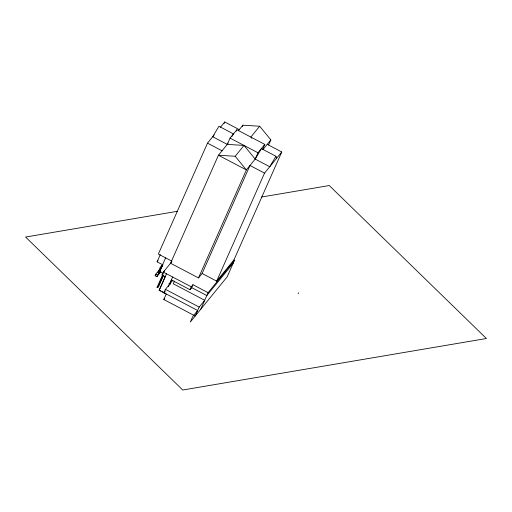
<?xml version="1.0" encoding="UTF-8"?>
<svg xmlns="http://www.w3.org/2000/svg" width="512" height="512" viewBox="0 0 512 512"><rect width="100%" height="100%" fill="white"/><g stroke="black" fill="none" stroke-linecap="round" stroke-linejoin="round"><path stroke-width="0.77" d="M214.182 134.95L207.507 143.142L158.362 254.048L171.584 261.005M163.04 264.966L157.094 261.837L160.282 254.65M155.149 275.738L155.846 274.163L159.04 270.246L160.787 271.162L160.09 272.742L156.896 276.659L155.149 275.738L156.064 274.618M160.25 267.386L157.92 272.64L158.502 272.947L159.994 271.117L162.323 265.862L161.741 265.555L160.25 267.386L160.832 267.693L162.323 265.862M224.102 123.45L224.749 121.99L239.296 129.638M156.896 276.659L157.594 275.078L160.787 271.162M158.502 272.947L160.832 267.693M160.864 267.526L161.741 265.555M159.898 270.822L165.632 257.875M162.221 291.584L165.517 293.318L165.306 293.574L159.149 290.336L165.414 276.41L165.203 276.672L162.048 275.014L163.334 272.122L171.923 261.581M163.488 275.584L158.707 286.374L157.638 287.68L157.056 287.379L163.117 273.709L162.048 275.014M163.757 272.262L164.397 270.816M157.638 287.68L163.059 275.456M159.149 290.336L166.483 273.779M267.219 144.32L281.766 151.974L264.525 173.126L249.984 165.472L202.112 273.491L198.496 277.933L170.566 263.245L218.438 155.226L227.27 144.39L230.061 138.086L236.877 129.728L264.8 144.416L262.56 149.472M202.112 273.491L216.659 281.139L233.901 259.987L234.483 260.294L227.142 276.851L190.323 322.029L192.768 316.512L197.664 310.502L163.917 292.755L165.434 289.344L172.832 280.269M236.237 131.174L236.877 129.728M168.358 286.694L172.64 277.018M169.478 284.378L171.571 279.648M174.49 281.075L173.293 283.776L204.71 300.294L199.181 307.085L195.219 316.026L163.802 299.501L166.246 293.984M242.266 126.656L242.912 125.197L259.674 126.234L270.842 139.885L268.576 144.992M171.36 279.91L189.978 289.702L191.258 286.81L192.96 284.723L208.09 292.678L234.483 260.294M191.45 288.141L192.96 284.723M198.496 277.933L246.362 169.914L255.194 159.078L261.395 148.589L275.942 156.243L276.55 158.368M275.942 156.243L269.741 166.726L255.194 159.078L257.99 152.768L264.8 144.416M200.755 309.235L208.09 292.678M216.659 281.139L264.525 173.126M233.901 259.987L281.766 151.974M298.093 293.754L298.598 292.832M231.917 136.525L233.472 133.907L218.925 126.259L212.723 136.742L227.27 144.39L228.045 143.078M220.48 127.226L224.749 121.99M238.342 130.803L242.912 125.197M235.194 156.262L246.362 169.914L218.438 155.226L235.194 156.262L244.026 145.427L255.194 159.078M259.674 126.234L250.835 137.069L251.808 138.259M157.094 261.837L157.997 260.73M262.957 149.555L270.842 139.885M157.056 287.379L158.125 286.074M163.917 292.755L165.357 290.995M163.802 299.501L164.755 298.323M189.978 289.702L191.68 287.61L206.81 295.565L233.203 263.187M177.434 211.296L25.6 237.043L182.733 390.01L486.4 338.509L329.267 185.542L261.53 197.03M227.27 144.39L244.026 145.427M230.061 138.086L257.99 152.768M207.507 143.142L222.054 150.79M163.334 272.122L191.258 286.81M159.411 270.81L159.994 271.117M160.25 271.891L162.938 273.306M155.846 274.163L157.594 275.078M168.902 283.718L170.266 284.435M165.434 289.344L199.181 307.085M159.36 290.08L160.909 290.893"/></g></svg>
